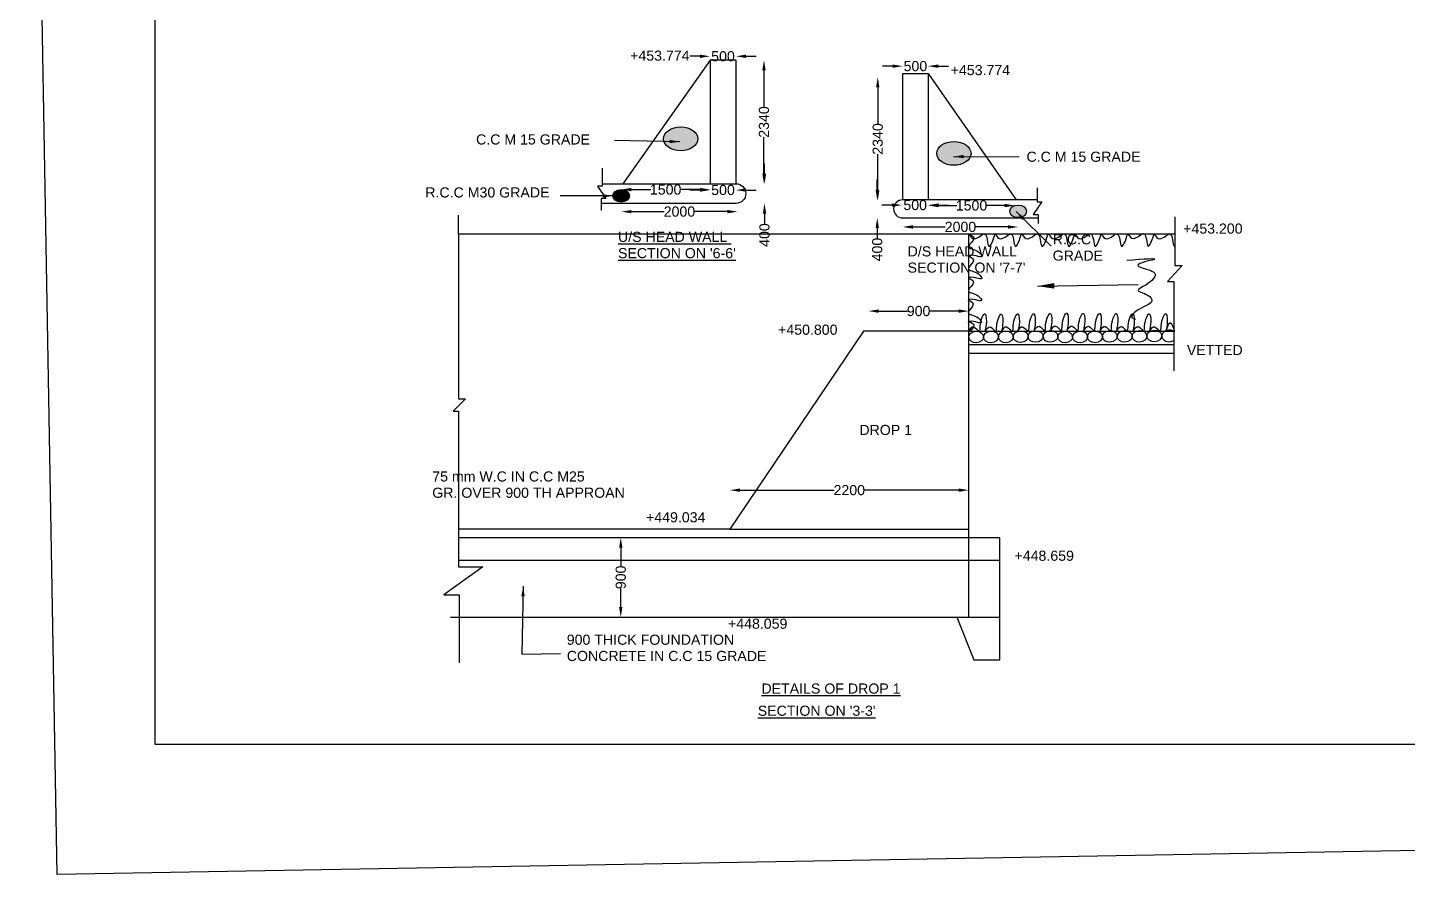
# Model space of a CAD drawing. Header units: millimetres. Extents: x -53234267 to -53208458, y 22136883 to 22157357.
# Drawn here: x -53234267 to -53217918, y 22136883 to 22146919 of the extents above; entities that cross this region are included whole.
import ezdxf

# ---------------------------------------------------------------- set-up
doc = ezdxf.new("R2010")
doc.units = ezdxf.units.MM
doc.header["$MEASUREMENT"] = 0
for name, color, linetype in [('DIMENSION', 7, 'Continuous'), ('DRAWING', 2, 'Continuous'), ('TEXT', 7, 'Continuous')]:
    doc.layers.add(name, color=color, linetype=linetype)
doc.styles.get("Standard").update_dxf_attribs({"font": 'arial.ttf', "height": 120})
doc.dimstyles.get("Standard").update_dxf_attribs({"dimtxt": 120, "dimasz": 120, "dimexe": 0.18, "dimexo": 0.0625, "dimgap": 0.09, "dimtad": 0, "dimdec": 0, "dimzin": 0, "dimdsep": 46, "dimtxsty": 'Standard', "dimcen": 0.09, "dimse1": 1, "dimse2": 1, "dimadec": 0, "dimazin": 0, "dimtfac": 1, "dimtdec": 0, "dimtofl": 0, "dimtmove": 0, "dimatfit": 3, "dimfxl": 1, "dimtolj": 1, "dimtzin": 0, "dimarcsym": 0})
picture_1 = doc.add_image_def('image1.jpg', size_in_pixel=(4932, 3880))

# ---------------------------------------------------------------- blocks, each defined once
blk = doc.blocks.new('*D89')
at = {"layer": 'Defpoints', "color": 0, "transparency": 16777216}
for p in [(-53225873.5, 22146578.5), (-53226181.5, 22146531.5), (-53225873.5, 22146531.5)]:
    blk.add_point(p, dxfattribs=at)
at = {"layer": 'DIMENSION', "color": 0, "lineweight": -2, "transparency": 16777216}
for p, q in [((-53226301.5, 22146578.5), (-53226421.5, 22146578.5)), ((-53225753.5, 22146578.5), (-53225633.5, 22146578.5))]:
    blk.add_line(p, q, dxfattribs=at)
at = {"layer": 'DIMENSION', "color": 0, "transparency": 16777216}
for points in [[(-53226301.5, 22146598.5), (-53226301.5, 22146558.5), (-53226181.5, 22146578.5)], [(-53225753.5, 22146598.5), (-53225753.5, 22146558.5), (-53225873.5, 22146578.5)]]:
    blk.add_solid(points, dxfattribs=at)
at = {"layer": 'DIMENSION', "color": 0, "transparency": 16777216, "insert": (-53226027.5, 22146578.5), "char_height": 120, "attachment_point": 5}
blk.add_mtext('\\A1;500', dxfattribs=at)
blk = doc.blocks.new('*D90')
at = {"layer": 'Defpoints', "color": 0, "transparency": 16777216}
for p in [(-53225874, 22145069), (-53225874, 22144835), (-53225536, 22144835)]:
    blk.add_point(p, dxfattribs=at)
at = {"layer": 'DIMENSION', "color": 0, "lineweight": -2, "transparency": 16777216}
for p, q in [((-53225536, 22145189), (-53225536, 22145309)), ((-53225536, 22144715), (-53225536, 22144595))]:
    blk.add_line(p, q, dxfattribs=at)
at = {"layer": 'DIMENSION', "color": 0, "transparency": 16777216}
for points in [[(-53225556, 22145189), (-53225516, 22145189), (-53225536, 22145069)], [(-53225556, 22144715), (-53225516, 22144715), (-53225536, 22144835)]]:
    blk.add_solid(points, dxfattribs=at)
at = {"layer": 'DIMENSION', "color": 0, "transparency": 16777216, "insert": (-53225536, 22144460), "char_height": 120, "attachment_point": 5, "rotation": 90}
blk.add_mtext('\\A1;400', dxfattribs=at)
blk = doc.blocks.new('*D91')
at = {"layer": 'Defpoints', "color": 0, "transparency": 16777216}
for p in [(-53226181.5, 22145068.5), (-53226181.5, 22144993.5), (-53225873.5, 22145068.5)]:
    blk.add_point(p, dxfattribs=at)
at = {"layer": 'DIMENSION', "color": 0, "lineweight": -2, "transparency": 16777216}
for p, q in [((-53226301.5, 22144993.5), (-53226421.5, 22144993.5)), ((-53225753.5, 22144993.5), (-53225633.5, 22144993.5))]:
    blk.add_line(p, q, dxfattribs=at)
at = {"layer": 'DIMENSION', "color": 0, "transparency": 16777216}
for points in [[(-53226301.5, 22145013.5), (-53226301.5, 22144973.5), (-53226181.5, 22144993.5)], [(-53225753.5, 22145013.5), (-53225753.5, 22144973.5), (-53225873.5, 22144993.5)]]:
    blk.add_solid(points, dxfattribs=at)
at = {"layer": 'DIMENSION', "color": 0, "transparency": 16777216, "insert": (-53226027.5, 22144993.5), "char_height": 120, "attachment_point": 5}
blk.add_mtext('\\A1;500', dxfattribs=at)
blk = doc.blocks.new('*D92')
at = {"layer": 'Defpoints', "color": 0, "transparency": 16777216}
for p in [(-53227233, 22144999), (-53227233, 22144999), (-53226182, 22144994)]:
    blk.add_point(p, dxfattribs=at)
at = {"layer": 'DIMENSION', "color": 0, "lineweight": -2, "transparency": 16777216}
for p, q in [((-53227113, 22144999), (-53226881, 22144999)), ((-53226302, 22144999), (-53226534, 22144999))]:
    blk.add_line(p, q, dxfattribs=at)
at = {"layer": 'DIMENSION', "color": 0, "transparency": 16777216}
for points in [[(-53227113, 22145019), (-53227113, 22144979), (-53227233, 22144999)], [(-53226302, 22145019), (-53226302, 22144979), (-53226182, 22144999)]]:
    blk.add_solid(points, dxfattribs=at)
at = {"layer": 'DIMENSION', "color": 0, "transparency": 16777216, "insert": (-53226707, 22144999), "char_height": 120, "attachment_point": 5}
blk.add_mtext('\\A1;1500', dxfattribs=at)
blk = doc.blocks.new('*D93')
at = {"layer": 'Defpoints', "color": 0, "transparency": 16777216}
for p in [(-53227232, 22144737.5), (-53227232, 22144737.5), (-53225856, 22144723.5)]:
    blk.add_point(p, dxfattribs=at)
at = {"layer": 'DIMENSION', "color": 0, "lineweight": -2, "transparency": 16777216}
for p, q in [((-53227112, 22144737.5), (-53226724.09, 22144737.5)), ((-53225976, 22144737.5), (-53226363.91, 22144737.5))]:
    blk.add_line(p, q, dxfattribs=at)
at = {"layer": 'DIMENSION', "color": 0, "transparency": 16777216}
for points in [[(-53227112, 22144757.5), (-53227112, 22144717.5), (-53227232, 22144737.5)], [(-53225976, 22144757.5), (-53225976, 22144717.5), (-53225856, 22144737.5)]]:
    blk.add_solid(points, dxfattribs=at)
at = {"layer": 'DIMENSION', "color": 0, "transparency": 16777216, "insert": (-53226544, 22144737.5), "char_height": 120, "attachment_point": 5}
blk.add_mtext('\\A1;2000', dxfattribs=at)
blk = doc.blocks.new('*D94')
at = {"layer": 'Defpoints', "color": 0, "transparency": 16777216}
for p in [(-53223898.5, 22146461.5), (-53223898.5, 22146373.5), (-53223597, 22146373.5)]:
    blk.add_point(p, dxfattribs=at)
at = {"layer": 'DIMENSION', "color": 0, "lineweight": -2, "transparency": 16777216}
for p, q in [((-53224018.5, 22146461.5), (-53224138.5, 22146461.5)), ((-53223477, 22146461.5), (-53223357, 22146461.5))]:
    blk.add_line(p, q, dxfattribs=at)
at = {"layer": 'DIMENSION', "color": 0, "transparency": 16777216}
for points in [[(-53224018.5, 22146481.5), (-53224018.5, 22146441.5), (-53223898.5, 22146461.5)], [(-53223477, 22146481.5), (-53223477, 22146441.5), (-53223597, 22146461.5)]]:
    blk.add_solid(points, dxfattribs=at)
at = {"layer": 'DIMENSION', "color": 0, "transparency": 16777216, "insert": (-53223747.75, 22146461.5), "char_height": 120, "attachment_point": 5}
blk.add_mtext('\\A1;500', dxfattribs=at)
blk = doc.blocks.new('*D95')
at = {"layer": 'Defpoints', "color": 0, "transparency": 16777216}
for p in [(-53223899, 22144877), (-53224200, 22144663), (-53223899, 22144663)]:
    blk.add_point(p, dxfattribs=at)
at = {"layer": 'DIMENSION', "color": 0, "lineweight": -2, "transparency": 16777216}
for p, q in [((-53224200, 22144997), (-53224200, 22145117)), ((-53224200, 22144543), (-53224200, 22144423))]:
    blk.add_line(p, q, dxfattribs=at)
at = {"layer": 'DIMENSION', "color": 0, "transparency": 16777216}
for points in [[(-53224220, 22144997), (-53224180, 22144997), (-53224200, 22144877)], [(-53224220, 22144543), (-53224180, 22144543), (-53224200, 22144663)]]:
    blk.add_solid(points, dxfattribs=at)
at = {"layer": 'DIMENSION', "color": 0, "transparency": 16777216, "insert": (-53224200, 22144288), "char_height": 120, "attachment_point": 5, "rotation": 90}
blk.add_mtext('\\A1;400', dxfattribs=at)
blk = doc.blocks.new('*D96')
at = {"layer": 'Defpoints', "color": 0, "transparency": 16777216}
for p in [(-53223907, 22144815), (-53223907, 22144815), (-53223594, 22144828)]:
    blk.add_point(p, dxfattribs=at)
at = {"layer": 'DIMENSION', "color": 0, "lineweight": -2, "transparency": 16777216}
for p, q in [((-53224027, 22144815), (-53224147, 22144815)), ((-53223474, 22144815), (-53223354, 22144815))]:
    blk.add_line(p, q, dxfattribs=at)
at = {"layer": 'DIMENSION', "color": 0, "transparency": 16777216}
for points in [[(-53224027, 22144835), (-53224027, 22144795), (-53223907, 22144815)], [(-53223474, 22144835), (-53223474, 22144795), (-53223594, 22144815)]]:
    blk.add_solid(points, dxfattribs=at)
at = {"layer": 'DIMENSION', "color": 0, "transparency": 16777216, "insert": (-53223750.5, 22144815), "char_height": 120, "attachment_point": 5}
blk.add_mtext('\\A1;500', dxfattribs=at)
blk = doc.blocks.new('*D97')
at = {"layer": 'Defpoints', "color": 0, "transparency": 16777216}
for p in [(-53223594, 22144815), (-53222571, 22144810), (-53222571, 22144810)]:
    blk.add_point(p, dxfattribs=at)
at = {"layer": 'DIMENSION', "color": 0, "lineweight": -2, "transparency": 16777216}
for p, q in [((-53223474, 22144810), (-53223256, 22144810)), ((-53222691, 22144810), (-53222909, 22144810))]:
    blk.add_line(p, q, dxfattribs=at)
at = {"layer": 'DIMENSION', "color": 0, "transparency": 16777216}
for points in [[(-53223474, 22144830), (-53223474, 22144790), (-53223594, 22144810)], [(-53222691, 22144830), (-53222691, 22144790), (-53222571, 22144810)]]:
    blk.add_solid(points, dxfattribs=at)
at = {"layer": 'DIMENSION', "color": 0, "transparency": 16777216, "insert": (-53223083, 22144810), "char_height": 120, "attachment_point": 5}
blk.add_mtext('\\A1;1500', dxfattribs=at)
blk = doc.blocks.new('*D98')
at = {"layer": 'Defpoints', "color": 0, "transparency": 16777216}
for p in [(-53223898, 22144663), (-53222530, 22144667), (-53222530, 22144556)]:
    blk.add_point(p, dxfattribs=at)
at = {"layer": 'DIMENSION', "color": 0, "lineweight": -2, "transparency": 16777216}
for p, q in [((-53223778, 22144556), (-53223394, 22144556)), ((-53222650, 22144556), (-53223034, 22144556))]:
    blk.add_line(p, q, dxfattribs=at)
at = {"layer": 'DIMENSION', "color": 0, "transparency": 16777216}
for points in [[(-53223778, 22144576), (-53223778, 22144536), (-53223898, 22144556)], [(-53222650, 22144576), (-53222650, 22144536), (-53222530, 22144556)]]:
    blk.add_solid(points, dxfattribs=at)
at = {"layer": 'DIMENSION', "color": 0, "transparency": 16777216, "insert": (-53223214, 22144556), "char_height": 120, "attachment_point": 5}
blk.add_mtext('\\A1;2000', dxfattribs=at)
blk = doc.blocks.new('*D99')
at = {"layer": 'Defpoints', "color": 0, "transparency": 16777216}
for p in [(-53224304, 22143571), (-53224304, 22143559), (-53223116, 22143547)]:
    blk.add_point(p, dxfattribs=at)
at = {"layer": 'DIMENSION', "color": 0, "lineweight": -2, "transparency": 16777216}
for p, q in [((-53224184, 22143559), (-53223842, 22143559)), ((-53223236, 22143559), (-53223578, 22143559))]:
    blk.add_line(p, q, dxfattribs=at)
at = {"layer": 'DIMENSION', "color": 0, "transparency": 16777216}
for points in [[(-53224184, 22143579), (-53224184, 22143539), (-53224304, 22143559)], [(-53223236, 22143579), (-53223236, 22143539), (-53223116, 22143559)]]:
    blk.add_solid(points, dxfattribs=at)
at = {"layer": 'DIMENSION', "color": 0, "transparency": 16777216, "insert": (-53223710, 22143559), "char_height": 120, "attachment_point": 5}
blk.add_mtext('\\A1;900', dxfattribs=at)
blk = doc.blocks.new('*D100')
at = {"layer": 'Defpoints', "color": 0, "transparency": 16777216}
for p in [(-53223116, 22141436.5), (-53225946, 22140976), (-53223116, 22140976)]:
    blk.add_point(p, dxfattribs=at)
at = {"layer": 'DIMENSION', "color": 0, "lineweight": -2, "transparency": 16777216}
for p, q in [((-53225826, 22141436.5), (-53224711.09, 22141436.5)), ((-53223236, 22141436.5), (-53224350.91, 22141436.5))]:
    blk.add_line(p, q, dxfattribs=at)
at = {"layer": 'DIMENSION', "color": 0, "transparency": 16777216}
for points in [[(-53225826, 22141456.5), (-53225826, 22141416.5), (-53225946, 22141436.5)], [(-53223236, 22141456.5), (-53223236, 22141416.5), (-53223116, 22141436.5)]]:
    blk.add_solid(points, dxfattribs=at)
at = {"layer": 'DIMENSION', "color": 0, "transparency": 16777216, "insert": (-53224531, 22141436.5), "char_height": 120, "attachment_point": 5}
blk.add_mtext('\\A1;2200', dxfattribs=at)
blk = doc.blocks.new('*D101')
at = {"layer": 'Defpoints', "color": 0, "transparency": 16777216}
for p in [(-53227209, 22140874), (-53227239, 22139932), (-53227209, 22139932)]:
    blk.add_point(p, dxfattribs=at)
at = {"layer": 'DIMENSION', "color": 0, "lineweight": -2, "transparency": 16777216}
for p, q in [((-53227239, 22140754), (-53227239, 22140535)), ((-53227239, 22140052), (-53227239, 22140270))]:
    blk.add_line(p, q, dxfattribs=at)
at = {"layer": 'DIMENSION', "color": 0, "transparency": 16777216}
for points in [[(-53227259, 22140754), (-53227219, 22140754), (-53227239, 22140874)], [(-53227259, 22140052), (-53227219, 22140052), (-53227239, 22139932)]]:
    blk.add_solid(points, dxfattribs=at)
at = {"layer": 'DIMENSION', "color": 0, "transparency": 16777216, "insert": (-53227239, 22140403), "char_height": 120, "attachment_point": 5, "rotation": 90}
blk.add_mtext('\\A1;900', dxfattribs=at)
blk = doc.blocks.new('*D102')
at = {"layer": 'Defpoints', "color": 0, "transparency": 16777216}
for p in [(-53225895, 22146532), (-53225542, 22146532), (-53225874, 22145069)]:
    blk.add_point(p, dxfattribs=at)
at = {"layer": 'DIMENSION', "color": 0, "lineweight": -2, "transparency": 16777216}
for p, q in [((-53225542, 22146412), (-53225542, 22145980)), ((-53225542, 22145189), (-53225542, 22145620))]:
    blk.add_line(p, q, dxfattribs=at)
at = {"layer": 'DIMENSION', "color": 0, "transparency": 16777216}
for points in [[(-53225562, 22146412), (-53225522, 22146412), (-53225542, 22146532)], [(-53225562, 22145189), (-53225522, 22145189), (-53225542, 22145069)]]:
    blk.add_solid(points, dxfattribs=at)
at = {"layer": 'DIMENSION', "color": 0, "transparency": 16777216, "insert": (-53225542, 22145800), "char_height": 120, "attachment_point": 5, "rotation": 90}
blk.add_mtext('\\A1;2340', dxfattribs=at)
blk = doc.blocks.new('*D103')
at = {"layer": 'Defpoints', "color": 0, "transparency": 16777216}
for p in [(-53224547, 22146331), (-53224194, 22146331), (-53224526, 22144868)]:
    blk.add_point(p, dxfattribs=at)
at = {"layer": 'DIMENSION', "color": 0, "lineweight": -2, "transparency": 16777216}
for p, q in [((-53224194, 22146211), (-53224194, 22145779)), ((-53224194, 22144988), (-53224194, 22145419))]:
    blk.add_line(p, q, dxfattribs=at)
at = {"layer": 'DIMENSION', "color": 0, "transparency": 16777216}
for points in [[(-53224214, 22146211), (-53224174, 22146211), (-53224194, 22146331)], [(-53224214, 22144988), (-53224174, 22144988), (-53224194, 22144868)]]:
    blk.add_solid(points, dxfattribs=at)
at = {"layer": 'DIMENSION', "color": 0, "transparency": 16777216, "insert": (-53224194, 22145599), "char_height": 120, "attachment_point": 5, "rotation": 90}
blk.add_mtext('\\A1;2340', dxfattribs=at)

msp = doc.modelspace()

# ---------------------------------------------------------------- hatches: boundary and pattern name
at = {"layer": 'DIMENSION'}
h = msp.add_hatch(dxfattribs=at)
h.set_pattern_fill('AR-SAND', color=0, scale=5)
h.set_pattern_definition([(37.5, (0, 0), (-0.3149667905, 9.6341188451), [0, -7.6, 0, -8.5, 0, -8.125]), (7.5, (0, 0), (8.8488835263, 14.1107303261), [0, -4.1, 0, -6.85, 0, -2.625]), (327.5, (-6.15, 0), (15.5707093088, 0.0282952677), [0, -2.5, 0, -9, 0, -11.75]), (317.5, (-6.15, 0), (15.030633023, 4.3883778247), [0, -1.25, 0, -5.9, 0, -6.75])])
edge = h.paths.add_edge_path()
edge.add_ellipse((-53228929.5, 22152168), major_axis=(99.5, 0), ratio=0.7487437, start_angle=0, end_angle=360)
edge = h.paths.add_edge_path()
edge.add_ellipse((-53224605, 22153461.5), major_axis=(99.5, 0), ratio=0.7487437, start_angle=0, end_angle=360)
edge = h.paths.add_edge_path()
edge.add_ellipse((-53224524, 22152015.5), major_axis=(99.5, 0), ratio=0.7487437, start_angle=0, end_angle=360)
edge = h.paths.add_edge_path()
edge.add_ellipse((-53220523, 22153618.5), major_axis=(99.5, 0), ratio=0.7487437, start_angle=0, end_angle=360)
edge = h.paths.add_edge_path()
edge.add_ellipse((-53220683.5, 22152715.5), major_axis=(99.5, 0), ratio=0.7487437, start_angle=0, end_angle=360)
edge = h.paths.add_edge_path()
edge.add_ellipse((-53220296, 22149167.5), major_axis=(99.5, 0), ratio=0.7487437, start_angle=0, end_angle=360)
edge = h.paths.add_edge_path()
edge.add_ellipse((-53220461, 22148445.5), major_axis=(99.5, 0), ratio=0.7487437, start_angle=0, end_angle=360)
edge = h.paths.add_edge_path()
edge.add_ellipse((-53223292, 22145428), major_axis=(203.1, 0), ratio=0.697094, start_angle=0, end_angle=360)
edge = h.paths.add_edge_path()
edge.add_ellipse((-53222530.5, 22144741.5), major_axis=(99.5, 0), ratio=0.7487437, start_angle=0, end_angle=360)
edge = h.paths.add_edge_path()
edge.add_ellipse((-53226529, 22145600.5), major_axis=(203.1, 0), ratio=0.697094, start_angle=0, end_angle=360)
edge = h.paths.add_edge_path()
edge.add_ellipse((-53229005, 22148154.5), major_axis=(99.5, 0), ratio=0.7487437, start_angle=0, end_angle=360)
edge = h.paths.add_edge_path()
edge.add_ellipse((-53228838, 22148880), major_axis=(99.5, 0), ratio=0.7487437, start_angle=0, end_angle=360)
h = msp.add_hatch(dxfattribs=at)
h.set_pattern_fill('AR-CONC', color=256)
h.set_pattern_definition([(50, (0, 0), (7.172601826, -0.6275213498), [0.75, -8.25]), (355, (0, 0), (-1.3875133361, 7.521921337), [0.6, -6.6]), (100.45144446, (0.598, -0.052), (5.7850884673, 6.8943999097), [0.63740192, -7.01142112]), (46.1842, (0, 2), (10.6724133067, -1.6551928079), [1.125, -12.375]), (96.63563549, (0.889, 1.862), (9.3466194567, 9.7411860077), [0.95610342, -10.5171376]), (351.18416399, (0, 2), (9.3466194505, 9.7411860027), [0.9, -9.90000001]), (21, (1, 1.5), (5.9690705212, -4.02618890665), [0.75, -8.25]), (326, (1, 1.5), (2.4331533192, 7.2515004505), [0.6, -6.6]), (71.45144474, (1.4974, 1.1645), (8.4022237673, 3.2253115281), [0.6374019, -7.01142112]), (37.5, (0, 0), (0.12159855317, 3.32893853831), [0, -6.52, 0, -6.7, 0, -6.625]), (7.5, (0, 0), (2.63069537442, 3.94411711882), [0, -3.82, 0, -6.37, 0, -2.525]), (327.5, (-2.23, 0), (5.33822436172, -0.22554871734), [0, -2.5, 0, -7.8, 0, -10.35]), (317.5, (-3.23, 0), (5.83186169342, 1.00104982332), [0, -3.25, 0, -5.18, 0, -7.35])])
edge = h.paths.add_edge_path()
edge.add_ellipse((-53227233.5, 22144924.5), major_axis=(99.5, 0), ratio=0.7487437, start_angle=0, end_angle=360)

# ---------------------------------------------------------------- linework, layer by layer
at = {"layer": 'DIMENSION', "color": 0}
msp.add_lwpolyline([(-53210045.6, 22138422.1), (-53232755, 22138422.1), (-53232755, 22155504), (-53210045.6, 22155504)], close=True, dxfattribs=at)
for centre in [(-53223028, 22143251.5), (-53222852, 22143252.4), (-53222675.9, 22143253.2), (-53222499.8, 22143257), (-53222323.8, 22143257.9), (-53222147.8, 22143258.7), (-53221972.7, 22143251.6), (-53221796.6, 22143252.4), (-53221620.6, 22143253.3), (-53221444.6, 22143258.6), (-53221268.5, 22143259.5), (-53221092.5, 22143260.4), (-53220916.4, 22143263.9)]:
    msp.add_ellipse(centre, major_axis=(-88, -3.5), ratio=0.7802973, dxfattribs=at)
msp.add_ellipse((-53220740.3, 22143264.8), major_axis=(-88, -3.5), ratio=0.7802973, start_param=4.0304165, end_param=8.4739049, dxfattribs=at)
for points in [[(-53223116, 22144472.5), (-53223056.5, 22144425.5), (-53223116, 22144326), (-53222999.5, 22144259.5), (-53222960, 22144206.5), (-53223116, 22144206.5), (-53223118, 22144203.5)], [(-53223116, 22144472.5), (-53223048.5, 22144414.5), (-53222924, 22144472.5), (-53222897, 22144407), (-53222878, 22144328), (-53222817.5, 22144429.5), (-53222800, 22144472.5), (-53222800, 22144471)], [(-53222803.2, 22144472.5), (-53222735.7, 22144414.5), (-53222611.2, 22144472.5), (-53222584.2, 22144407), (-53222565.2, 22144328), (-53222504.7, 22144429.5), (-53222487.2, 22144472.5), (-53222487.2, 22144471)], [(-53222487.2, 22144472.5), (-53222419.7, 22144414.5), (-53222295.2, 22144472.5), (-53222268.2, 22144407), (-53222249.2, 22144328), (-53222188.7, 22144429.5), (-53222171.2, 22144472.5), (-53222171.2, 22144471)], [(-53222171.2, 22144472.5), (-53222103.7, 22144414.5), (-53221979.2, 22144472.5), (-53221952.2, 22144407), (-53221933.2, 22144328), (-53221872.7, 22144429.5), (-53221855.2, 22144472.5), (-53221855.2, 22144471)], [(-53221858.5, 22144472.5), (-53221791, 22144414.5), (-53221666.5, 22144472.5), (-53221639.5, 22144407), (-53221620.5, 22144328), (-53221560, 22144429.5), (-53221542.5, 22144472.5), (-53221542.5, 22144471)], [(-53221545.7, 22144472.5), (-53221478.2, 22144414.5), (-53221353.7, 22144472.5), (-53221326.7, 22144407), (-53221307.7, 22144328), (-53221247.2, 22144429.5), (-53221229.7, 22144472.5), (-53221229.7, 22144471)], [(-53221230.5, 22144476.2), (-53221163, 22144418.2), (-53221038.5, 22144476.2), (-53221011.5, 22144410.7), (-53220992.5, 22144331.7), (-53220932, 22144433.2), (-53220914.5, 22144476.2), (-53220914.5, 22144474.7)], [(-53223118, 22144211.7), (-53223058.5, 22144164.7), (-53223118, 22144065.2), (-53223001.5, 22143998.7), (-53222962, 22143945.7), (-53223118, 22143945.7), (-53223120, 22143942.7)], [(-53221241, 22144163), (-53220923.5, 22144170), (-53221112.5, 22144103.5), (-53220959, 22144039), (-53220914, 22144010.5), (-53221019, 22143867.5), (-53221108.5, 22143804.5), (-53220972, 22143730), (-53220947.5, 22143692), (-53221093, 22143583), (-53221179.5, 22143478), (-53221139.5, 22143463)], [(-53223120, 22143950.9), (-53223060.5, 22143903.9), (-53223120, 22143804.4), (-53223003.5, 22143737.9), (-53222964, 22143684.9), (-53223120, 22143684.9), (-53223122, 22143681.9)], [(-53223122, 22143690), (-53223062.5, 22143643), (-53223122, 22143543.5), (-53223005.5, 22143477), (-53222966, 22143424), (-53223122, 22143424), (-53223124, 22143421)], [(-53223116, 22143319), (-53223057.5, 22143373.5), (-53222989, 22143319), (-53222980, 22143384.5), (-53222923, 22143525.5), (-53222910, 22143393.5), (-53222920.5, 22143319), (-53222920.5, 22143316.5)], [(-53222920.5, 22143317.3), (-53222862, 22143371.8), (-53222793.5, 22143317.3), (-53222784.5, 22143382.8), (-53222727.5, 22143523.8), (-53222714.5, 22143391.8), (-53222725, 22143317.3), (-53222725, 22143314.8)], [(-53222725, 22143319), (-53222666.5, 22143373.5), (-53222598, 22143319), (-53222589, 22143384.5), (-53222532, 22143525.5), (-53222519, 22143393.5), (-53222529.5, 22143319), (-53222529.5, 22143316.5)], [(-53222536.3, 22143319), (-53222477.8, 22143373.5), (-53222409.3, 22143319), (-53222400.3, 22143384.5), (-53222343.3, 22143525.5), (-53222330.3, 22143393.5), (-53222340.8, 22143319), (-53222340.8, 22143316.5)], [(-53222340.7, 22143325.1), (-53222282.2, 22143379.6), (-53222213.7, 22143325.1), (-53222204.7, 22143390.6), (-53222147.7, 22143531.6), (-53222134.7, 22143399.6), (-53222145.2, 22143325.1), (-53222145.2, 22143322.6)], [(-53222145.1, 22143327.5), (-53222086.6, 22143382), (-53222018.1, 22143327.5), (-53222009.1, 22143393), (-53221952.1, 22143534), (-53221939.1, 22143402), (-53221949.6, 22143327.5), (-53221949.6, 22143325)], [(-53221949.6, 22143325.8), (-53221891.1, 22143380.3), (-53221822.6, 22143325.8), (-53221813.6, 22143391.3), (-53221756.6, 22143532.3), (-53221743.6, 22143400.3), (-53221754.1, 22143325.8), (-53221754.1, 22143323.3)], [(-53221754.1, 22143324.2), (-53221695.6, 22143378.7), (-53221627.1, 22143324.2), (-53221618.1, 22143389.7), (-53221561.1, 22143530.7), (-53221548.1, 22143398.7), (-53221558.6, 22143324.2), (-53221558.6, 22143321.7)], [(-53221558.6, 22143322.5), (-53221500.1, 22143377), (-53221431.6, 22143322.5), (-53221422.6, 22143388), (-53221365.6, 22143529), (-53221352.6, 22143397), (-53221363.1, 22143322.5), (-53221363.1, 22143320)], [(-53221363.1, 22143321.1), (-53221304.6, 22143375.6), (-53221236.1, 22143321.1), (-53221227.1, 22143386.6), (-53221170.1, 22143527.6), (-53221157.1, 22143395.6), (-53221167.6, 22143321.1), (-53221167.6, 22143318.6)], [(-53221167.6, 22143319.9), (-53221109.1, 22143374.4), (-53221040.6, 22143319.9), (-53221031.6, 22143385.4), (-53220974.6, 22143526.4), (-53220961.6, 22143394.4), (-53220972.1, 22143319.9), (-53220972.1, 22143317.4)], [(-53220972.1, 22143319), (-53220913.6, 22143373.5), (-53220845.1, 22143319), (-53220836.1, 22143384.5), (-53220779.1, 22143525.5), (-53220766.1, 22143393.5), (-53220776.6, 22143319), (-53220776.6, 22143316.5)], [(-53220776.6, 22143316.5), (-53220716.5, 22143411.5), (-53220687, 22143320.3), (-53220687.5, 22143321)]]:
    msp.add_spline(points, degree=3, dxfattribs=at)
for points, knots in [([(-53220919.2, 22144472.5), (-53220898.8, 22144443.4), (-53220846.7, 22144369.3), (-53220726.7, 22144521.7), (-53220697.4, 22144403.9), (-53220689.5, 22144328.2), (-53220676.7, 22144325.5), (-53220674, 22144326.3)], [0, 0, 0, 0, 88.9957864, 226.3429742, 297.1896396, 378.4423319, 397.4648525, 397.4648525, 397.4648525, 397.4648525]), ([(-53223116, 22143438.3), (-53223087.3, 22143424.7), (-53223027.9, 22143396.6), (-53223082.5, 22143342.4), (-53223100.8, 22143319)], [0, 0, 0, 0, 75.8238089, 156.4342984, 156.4342984, 156.4342984, 156.4342984])]:
    msp.add_open_spline(points, degree=3, knots=knots, dxfattribs=at)
at = {"layer": 'DRAWING', "color": 0}
for points in [[(-53226181.5, 22146531.5), (-53227215, 22145068.5)], [(-53225873.5, 22145068.5), (-53225873.5, 22146531.5), (-53226181.5, 22146531.5), (-53226181.5, 22145068.5)], [(-53223898.5, 22144877), (-53223898.5, 22146373.5), (-53223597, 22146373.5), (-53223597, 22144877)], [(-53223597, 22146373.5), (-53222554, 22144877)], [(-53227457.5, 22145252.5), (-53227457.5, 22145040), (-53227514.5, 22145040), (-53227416, 22144892.5), (-53227473, 22144892.5), (-53227473, 22144752)], [(-53222306, 22145018), (-53222306, 22144853.5), (-53222249, 22144853.5), (-53222353.5, 22144704.5), (-53222294.5, 22144704.5), (-53222294.5, 22144598)], [(-53220674, 22144472.5), (-53229162.5, 22144472.5), (-53229162.5, 22144694.5)], [(-53220674, 22144677), (-53220674, 22144099.5), (-53220588, 22144099.5), (-53220760, 22143910), (-53220687, 22143910), (-53220687, 22142849.5)], [(-53229162.5, 22144472.5), (-53229162.5, 22142519), (-53229080, 22142519), (-53229226.5, 22142374.5), (-53229162, 22142374.5), (-53229162, 22140527.5), (-53228875, 22140527.5), (-53229336.5, 22140196), (-53229152.5, 22140196), (-53229152.5, 22139392)], [(-53223116, 22139931.5), (-53223116, 22144472.5)], [(-53223116, 22143319), (-53224364, 22143319), (-53225946, 22140976), (-53223116, 22140976)], [(-53223116, 22143319), (-53220687, 22143319)], [(-53223116, 22143163.5), (-53220687, 22143163.5)], [(-53223116, 22143061), (-53220687, 22143061)], [(-53229255.5, 22139931.5), (-53223258.5, 22139931.5), (-53223055, 22139427), (-53222748.5, 22139427), (-53222748.5, 22139931.5), (-53222748.5, 22140873.5), (-53229162, 22140873.5)], [(-53225946, 22140976), (-53229162, 22140976)], [(-53222748.5, 22140604.5), (-53229162, 22140604.5)], [(-53223258.5, 22139931.5), (-53222748.5, 22139931.5)]]:
    msp.add_lwpolyline(points, dxfattribs=at)
for points in [[(-53227457.5, 22145068.5), (-53225873.5, 22145068.5, -1), (-53225873.5, 22144835), (-53227473, 22144835)], [(-53222306, 22144877), (-53223898.5, 22144877, 1), (-53223898.5, 22144663), (-53222294.5, 22144663)]]:
    msp.add_lwpolyline(points, format="xyb", dxfattribs=at)
for centre, major_axis, ratio in [((-53226529, 22145600.5), (203.1, 0), 0.697094), ((-53223292, 22145428), (203.1, 0), 0.697094), ((-53227233.5, 22144924.5), (99.5, 0), 0.7487437), ((-53222530.5, 22144741.5), (99.5, 0), 0.7487437)]:
    msp.add_ellipse(centre, major_axis=major_axis, ratio=ratio, dxfattribs=at)

# ---------------------------------------------------------------- texts
at = {"layer": 'TEXT', "color": 0}
for s, p in [('+453.774', (-53227127.7, 22146526.4)), ('+453.774', (-53223329.7, 22146355.1)), ('C.C M 15 GRADE', (-53228953.5, 22145533)), ('C.C M 15 GRADE', (-53222431, 22145328)), ('R.C.C M30 GRADE', (-53229555.1, 22144905.1)), ('%%UU/S HEAD WALL ', (-53227271.6, 22144378.5)), ('R.C.C ', (-53222120.9, 22144349.4)), ('+453.200', (-53220574.8, 22144476.9)), ("%%USECTION ON '6-6'", (-53227271.6, 22144185.8)), ('D/S HEAD WALL ', (-53223840, 22144207)), ("SECTION ON '7-7'", (-53223840, 22144014.2)), ('GRADE', (-53222120.9, 22144156.6)), ('+450.800', (-53225374.4, 22143278.5)), ('VETTED  ', (-53220531.1, 22143036.9)), ('DROP 1', (-53224411.8, 22142090.5)), ('75 mm W.C IN C.C M25', (-53229472.6, 22141539)), ('GR. OVER 900 TH APPROAN', (-53229472.6, 22141346.2)), ('+449.034', (-53226939.4, 22141054.9)), ('+448.659', (-53222573.3, 22140599.7)), ('+448.059', (-53225968.3, 22139794.3)), ('900 THICK FOUNDATION ', (-53227878.6, 22139604.4)), ('CONCRETE IN C.C 15 GRADE', (-53227878.6, 22139411.6)), ('%%UDETAILS OF DROP 1', (-53225572.4, 22139025.4)), ("%%USECTION ON '3-3'", (-53225615.8, 22138762.6))]:
    msp.add_text(s, height=120, dxfattribs=at).set_placement(p)

# ---------------------------------------------------------------- dimensions: what is measured, and where the dimension line sits
at = {"layer": 'DIMENSION', "color": 0}
for base, p1, p2, text, picture, middle in [((-53225873.5, 22146578.5), (-53226181.5, 22146531.5), (-53225873.5, 22146531.5), '500', '*D89', (-53226027.5, 22146578.5)), ((-53223898.5, 22146461.5), (-53223597, 22146373.5), (-53223898.5, 22146373.5), '500', '*D94', (-53223747.8, 22146461.5)), ((-53227232.8, 22144999), (-53226181.5, 22144993.5), (-53227232.8, 22144999), '1500', '*D92', (-53226707.2, 22144999)), ((-53226181.5, 22144993.5), (-53225873.5, 22145068.5), (-53226181.5, 22145068.5), '500', '*D91', (-53226027.5, 22144993.5)), ((-53227232, 22144737.5), (-53225856, 22144723.5), (-53227232, 22144737.5), '2000', '*D93', (-53226544, 22144737.5)), ((-53223907, 22144815), (-53223594, 22144828), (-53223907, 22144815), '500', '*D96', (-53223750.5, 22144815)), ((-53222571, 22144809.5), (-53223594, 22144815), (-53222571, 22144809.5), '1500', '*D97', (-53223082.5, 22144809.5)), ((-53222530.1, 22144556), (-53223898.5, 22144663), (-53222530.1, 22144667), '2000', '*D98', (-53223214.3, 22144556)), ((-53224304, 22143559), (-53223116, 22143547), (-53224304, 22143571), '900', '*D99', (-53223710, 22143559)), ((-53223116, 22141436.5), (-53225946, 22140976), (-53223116, 22140976), '2200', '*D100', (-53224531, 22141436.5))]:
    dim = msp.add_linear_dim(base=base, p1=p1, p2=p2, text=text, dimstyle='Standard', dxfattribs=at)
    dim.commit()
    dim.dimension.update_dxf_attribs({"geometry": picture, "text_midpoint": middle})
for base, p1, p2, text, picture, middle in [((-53225541.5, 22146531.5), (-53225873.5, 22145068.5), (-53225895.1, 22146531.5), '2340', '*D102', (-53225541.5, 22145800)), ((-53224193.5, 22146330.5), (-53224525.5, 22144867.5), (-53224547.1, 22146330.5), '2340', '*D103', (-53224193.5, 22145599)), ((-53225536, 22144835), (-53225873.5, 22145068.5), (-53225873.5, 22144835), '400', '*D90', (-53225536, 22144460.1)), ((-53224200, 22144663), (-53223898.5, 22144877), (-53223898.5, 22144663), '400', '*D95', (-53224200, 22144288.1)), ((-53227239, 22139931.5), (-53227209, 22140873.5), (-53227209, 22139931.5), '900', '*D101', (-53227239, 22140402.5))]:
    dim = msp.add_linear_dim(base=base, p1=p1, p2=p2, angle=90, text=text, dimstyle='Standard', dxfattribs=at)
    dim.commit()
    dim.dimension.update_dxf_attribs({"geometry": picture, "text_midpoint": middle})

# ---------------------------------------------------------------- pictures from other files: only their frames are drawn
at = {"layer": 'DRAWING', "color": 0}
image = msp.add_image(picture_1, insert=(-53233916.4, 22136882.8), size_in_units=(25462.5, 20031.3), rotation=1.00411, dxfattribs=at)
image.dxf.flags = 6

# ---------------------------------------------------------------- leaders
at = {"layer": 'DIMENSION', "color": 0}
for points, override in [([(-53226539, 22145566), (-53227313.5, 22145582.5)], {"dimgap": 0.09, "dimtad": 0}), ([(-53223296.5, 22145390), (-53222520, 22145386.5)], {"dimgap": 0.09, "dimtad": 0}), ([(-53222553.5, 22144737.5), (-53222139.5, 22144326.5)], {"dimgap": 0.09, "dimtad": 0}), ([(-53222303, 22143855), (-53221106.5, 22143874)], {"dimasz": 200, "dimgap": 0.09, "dimtad": 0}), ([(-53228394.5, 22140299.5), (-53228413, 22139494.5), (-53227954.5, 22139500.5)], {"dimgap": 0.09, "dimtad": 0})]:
    msp.add_leader(points, dimstyle='Standard', override=override, dxfattribs=at)
at = {"layer": 'DIMENSION'}
msp.add_leader([(-53227333.5, 22144924.5), (-53227958, 22144924.5)], dimstyle='Standard', override={"dimgap": 0.09, "dimtad": 0}, dxfattribs=at)

doc.saveas('drawing.dxf')
